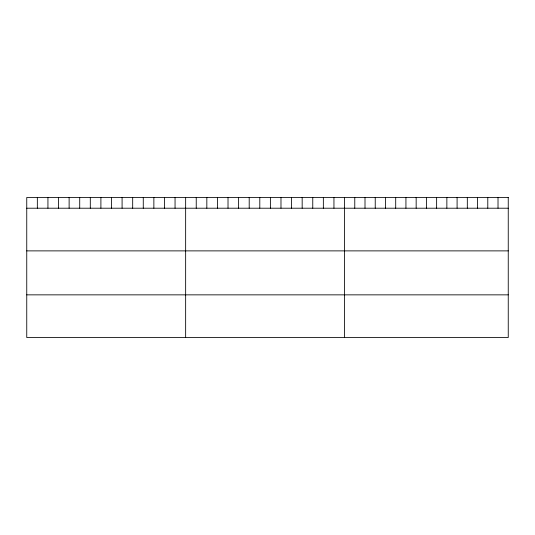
<?xml version="1.0" encoding="UTF-8"?>
<svg xmlns="http://www.w3.org/2000/svg" width="535" height="535" viewBox="0 0 535 535"><rect width="100%" height="100%" fill="white"/><g stroke="black" fill="none" stroke-linecap="round" stroke-linejoin="round"><path stroke-width="0.8" d="M26.75 208.209L508.25 208.209M26.75 250.882L508.25 250.882M26.75 294.852L508.25 294.852M498.018 197.475L498.018 208.209M487.786 197.475L487.786 208.209M477.554 197.475L477.554 208.209M467.322 197.475L467.322 208.209M457.091 197.475L457.091 208.209M446.859 197.475L446.859 208.209M436.627 197.475L436.627 208.209M426.395 197.475L426.395 208.209M416.163 197.475L416.163 208.209M405.931 197.475L405.931 208.209M395.699 197.475L395.699 208.209M385.467 197.475L385.467 208.209M375.236 197.475L375.236 208.209M365.004 197.475L365.004 208.209M354.772 197.475L354.772 208.209M344.54 197.475L344.54 337.525M333.947 197.475L333.947 208.209M323.354 197.475L323.354 208.209M312.761 197.475L312.761 208.209M302.168 197.475L302.168 208.209M291.575 197.475L291.575 208.209M280.982 197.475L280.982 208.209M270.389 197.475L270.389 208.209M259.796 197.475L259.796 208.209M249.203 197.475L249.203 208.209M238.61 197.475L238.61 208.209M228.017 197.475L228.017 208.209M217.424 197.475L217.424 208.209M206.831 197.475L206.831 208.209M196.238 197.475L196.238 208.209M185.645 197.475L185.645 337.525M175.052 197.475L175.052 208.209M164.459 197.475L164.459 208.209M153.866 197.475L153.866 208.209M143.273 197.475L143.273 208.209M132.68 197.475L132.68 208.209M122.087 197.475L122.087 208.209M111.494 197.475L111.494 208.209M100.901 197.475L100.901 208.209M90.308 197.475L90.308 208.209M79.715 197.475L79.715 208.209M69.122 197.475L69.122 208.209M58.529 197.475L58.529 208.209M47.936 197.475L47.936 208.209M37.343 197.475L37.343 208.209M508.25 197.475L26.75 197.475L26.75 337.525L508.25 337.525L508.25 197.475"/></g></svg>
